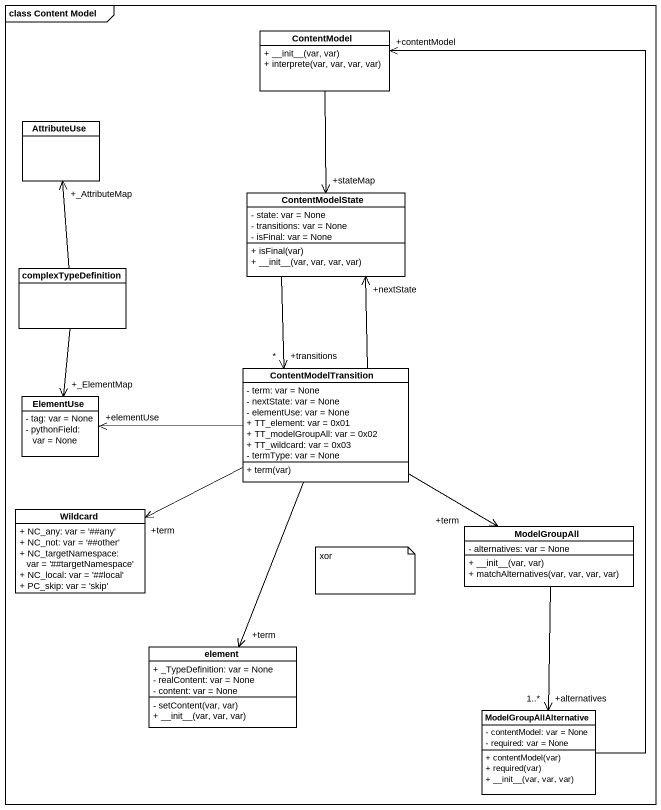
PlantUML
@startuml
mainframe class Content Model
hide circle
hide empty members
skinparam classAttributeIconSize 0
class ContentModel {
  + ~__init~__(var, var)
  + interprete(var, var, var, var)
}
class AttributeUse
class ContentModelState {
  - state: var = None
  - transitions: var = None
  - isFinal: var = None
  + isFinal(var)
  + ~__init~__(var, var, var, var)
}
class complexTypeDefinition
class ElementUse {
  - tag: var = None
  - pythonField: var = None
}
class ContentModelTransition {
  - term: var = None
  - nextState: var = None
  - elementUse: var = None
  + TT_element: var = 0x01
  + TT_modelGroupAll: var = 0x02
  + TT_wildcard: var = 0x03
  - termType: var = None
  + term(var)
}
class Wildcard {
  + NC_any: var = '##any'
  + NC_not: var = '##other'
  + NC_targetNamespace: var = '##targetNamespace'
  + NC_local: var = '##local'
  + PC_skip: var = 'skip'
}
class ModelGroupAll {
  - alternatives: var = None
  + ~__init~__(var, var)
  + matchAlternatives(var, var, var, var)
}
class element {
  + _TypeDefinition: var = None
  - realContent: var = None
  - content: var = None
  - setContent(var, var)
  + ~__init~__(var, var, var)
}
class ModelGroupAllAlternative {
  - contentModel: var = None
  - required: var = None
  + contentModel(var)
  + required(var)
  + ~__init~__(var, var, var)
}
ContentModel --> "+stateMap" ContentModelState
ContentModelState --> "+transitions\n*" ContentModelTransition
complexTypeDefinition -up-> "+_AttributeMap" AttributeUse
complexTypeDefinition --> "+_ElementMap" ElementUse
ContentModelTransition -up-> "+nextState" ContentModelState
ContentModelTransition -left-> "+elementUse" ElementUse
ContentModelTransition -left-> "+term" Wildcard
ContentModelTransition -right-> "+term" ModelGroupAll
ContentModelTransition --> "+term" element
ModelGroupAll --> "+alternatives\n1..*" ModelGroupAllAlternative
ModelGroupAllAlternative -up-> "+contentModel" ContentModel
note as N1
  xor
end note
@enduml
